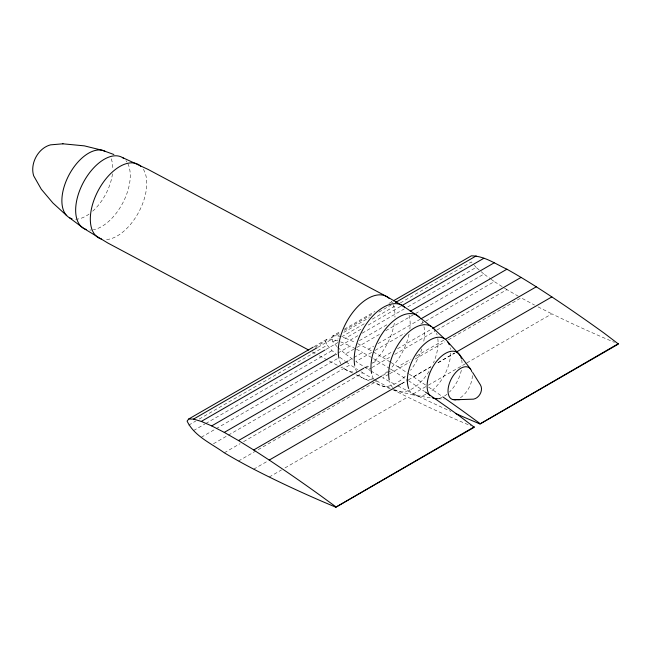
<?xml version="1.0" encoding="UTF-8"?>
<svg xmlns="http://www.w3.org/2000/svg" width="651" height="651" viewBox="0 0 651 651"><rect width="100%" height="100%" fill="white"/><g stroke="black" fill="none" stroke-linecap="round" stroke-linejoin="round"><path stroke-width="0.49" stroke-dasharray="3.25 2.44" d="M315.043 347.26L325.557 341.189L327.184 339.073L331.986 339.163L339.757 341.474M337.088 346.657L332.881 341.881L331.261 337.893L332.881 335.778L340.774 331.229M314.034 346.657L327.184 339.073M344.273 329.203L374.952 311.495M388.972 303.399L392.472 301.372M331.261 337.893L340.025 332.832M344.403 330.301L371.575 314.62M317.965 347.26L331.986 339.163M332.881 335.778L337.69 335.867L339.44 334.858M343.826 332.327L369.239 317.655M378.874 312.089L391.145 305.01M188.717 425.119L195.731 421.067M199.239 419.041L327.184 345.176L331.986 350.629L336.933 354.868M332.881 341.881L338.146 338.845M341.645 336.819L365.309 323.165M372.323 319.112L396.858 304.945M400.365 302.927L471.348 261.938L473.749 264.672M325.736 349.571L338.007 342.491M337.69 335.867L345.461 338.186L361.232 329.072M368.246 325.028L400.674 306.312M193.526 430.571L204.919 423.996M205.789 423.492L331.986 350.629M340.318 345.819L357.847 335.704M362.225 333.174L404.287 308.883M407.795 306.865L476.15 267.398L480.389 271.036M337.893 353.045L350.157 345.966L355.552 348.741M359.368 340.644L387.41 324.458M201.297 437.236L215.318 429.139M216.197 428.635L338.007 358.302M337.69 347.341L345.461 353.998L355.975 347.927M356.854 347.422L379.639 334.272M385.774 330.724L414.695 314.026M415.566 313.522L483.921 274.063L490.325 278.693M348.716 360.54L353.094 358.017M353.973 357.505L362.737 352.451L372.763 358.221M357.659 343.598L368.442 349.156L373.698 346.12M378.085 343.59L420.147 319.307M213.455 443.746L227.476 435.649M228.346 435.145L350.157 364.82L357.708 369.638M371.64 352.419L355.861 361.525L370.11 370.533M375.147 350.393L404.938 333.19M420.717 324.084L494.329 281.59L503.548 287.482M364.674 367.701L369.052 365.17M372.559 363.152L376.937 360.621L389.615 368.458M368.442 349.156L382.642 357.326L393.163 351.255M397.541 348.724L431.719 328.991M224.278 452.795L240.048 443.689M243.555 441.663L362.737 372.852L373.601 379.151M368.442 369.565L371.07 368.043M371.949 367.538L390.348 356.911M394.734 354.38L435.918 330.602M436.797 330.098L506.901 289.622L520.271 297.369M382.503 375.594L392.146 370.028L407.697 380.127M391.088 362.55L397.851 366.733L410.993 359.149M416.258 356.113L444.299 339.92M238.478 461.022L376.937 381.079L390.356 388.273M388.777 374.252L382.642 377.792L396.06 384.985M389.656 373.739L409.813 362.102M415.069 359.067L444.861 341.865M448.368 339.846L521.109 297.849L534.52 305.042M401.561 383.675L405.939 381.144M409.308 374.179L413.393 376.839L430.921 366.716M437.936 362.672L454.585 353.054M253.687 469.176L267.707 461.079M401.358 383.919L407.493 380.379M408.364 379.875L431.149 366.716M438.164 362.672L454.813 353.054M269.229 477.02L281.501 469.941M285.008 467.914L407.697 397.086L422.898 404.409A1578.545 911.384 60 0 0 460.078 421.246L471.055 425.917M397.851 385.945L413.393 393.79L427.422 385.693M428.293 385.189L465.978 363.437M466.857 362.924L551.861 313.847L567.062 321.179A1578.545 911.384 60 0 0 604.25 338.007L614.422 342.353M438.156 398.713L444.128 399.136M430.319 397.842L415.867 395.637L397.851 391.275L392.162 389.314L407.697 397.086M390.266 388.688L372.779 382.397M369.223 380.925L355.999 374.764M345.461 338.186L355.861 342.67M340.628 341.848L350.157 345.966M413.393 393.79L428.602 401.122A1578.545 911.384 60 0 0 450.891 411.383M352.484 373.031L340.888 367.091M538.043 306.873L551.861 313.847M356.447 349.205L362.737 352.451M337.291 365.219L328.316 360.508M312.22 351.931L315.8 353.843M319.372 355.747L327.42 360.036M373.601 358.701L376.937 360.621M370.948 371.013L379.305 375.855M374.431 379.631L376.937 381.079M382.642 357.326L390.25 362.029M390.454 368.979L392.146 370.028M504.387 288.019L506.901 289.622M361.061 371.786L362.737 372.852M397.851 366.733L408.486 373.65M413.393 376.839L426.999 385.986M408.494 380.672L422.898 390.356A1578.545 911.384 60 0 1 424.574 391.503M491.123 279.271L494.329 281.59M345.461 353.998L353.46 359.791M339.757 357.293L345.355 361.346M346.161 361.923L350.157 364.82M481.097 271.638L483.921 274.063M474.351 265.356L476.15 267.398M325.557 341.189L327.184 345.176M111.24 158.82A37.668 20.726 -61.9 0 1 112.786 170.017M112.452 173.85A37.668 20.726 -61.9 0 1 92.702 211.176M89.106 214.065A37.668 20.726 -61.9 0 1 75.093 219.224M125.969 160.634A40.378 22.224 -61.9 0 1 126.953 162.034M127.824 163.58A40.378 22.224 -61.9 0 1 122.893 202.738A40.378 22.224 -61.9 0 1 93.362 229.754M91.563 229.982A40.378 22.224 -61.9 0 1 89.822 230.031M143.342 169.301A41.729 22.964 -61.9 0 1 138.443 212.69A41.729 22.964 -61.9 0 1 104.966 239.576M391.544 301.332A41.949 23.086 -61.9 0 1 392.447 302.943M393.212 304.709A41.949 23.086 -61.9 0 1 394.945 317.175M394.311 323.205A41.949 23.086 -61.9 0 1 372.575 363.014M368.572 366.228A41.949 23.086 -61.9 0 1 364.527 368.775M352.964 371.973A41.949 23.086 -61.9 0 1 342.727 366.912M340.798 363.852A41.949 23.086 -61.9 0 1 339.049 358.823M409.048 315.271A41.387 22.777 -61.9 0 1 409.87 329.04M409.007 334.28A41.387 22.777 -61.9 0 1 390.633 368.458M387.41 371.485A41.387 22.777 -61.9 0 1 382.78 375M372.339 379.46A41.387 22.777 -61.9 0 1 357.594 373.332M356.699 371.745A41.387 22.777 -61.9 0 1 354.828 366.09M422.173 321.228A39.63 21.808 -61.9 0 1 422.898 322.896M423.972 326.639A39.63 21.808 -61.9 0 1 423.459 342.906M421.84 348.928A39.63 21.808 -61.9 0 1 410.553 370.264M405.256 376.237A39.63 21.808 -61.9 0 1 375.196 381.665M373.373 378.776A39.63 21.808 -61.9 0 1 372.046 375.301M436.536 333.32A36.546 20.108 -61.9 0 1 437.09 334.988M437.83 338.666A36.546 20.108 -61.9 0 1 433.46 362.908M429.05 371.371A36.546 20.108 -61.9 0 1 394.661 389.583M392.561 387.508A36.546 20.108 -61.9 0 1 389.656 381.641M450.118 347.772A31.989 17.601 -61.9 0 1 450.386 349.432M450.598 353.005A31.989 17.601 -61.9 0 1 430.466 391.666M425.844 394.376A31.989 17.601 -61.9 0 1 409.284 389.851M461.665 359.71A25.845 14.224 -61.9 0 1 462.007 365.463M461.331 370.313A25.845 14.224 -61.9 0 1 449.459 392.057M447.025 394.229A25.845 14.224 -61.9 0 1 444.535 396.011M442.053 397.362A25.845 14.224 -61.9 0 1 438.432 398.526M472.341 375.603A17.976 9.887 -61.9 0 1 458.426 398.851M428.602 387.068A1578.545 911.384 60 0 1 441.972 396.28"/><path stroke-width="0.98" d="M313.155 347.17L188.717 419.008L187.097 421.124C194.258 436.162 211.339 443.445 224.278 452.795C243.726 464.432 263.98 474.636 284.438 484.352A1578.545 911.384 60 0 0 321.618 501.18L335.826 507.21L474.286 427.268L460.078 416.461A1578.545 911.384 60 0 0 425.404 392.073M393.35 300.868L471.348 255.835C484.287 255.884 495.557 263.948 506.901 269.213C527.619 280.768 547.45 293.821 567.062 307.126A1578.545 911.384 60 0 1 604.25 333.231L618.45 344.037L479.99 423.98L465.782 417.95A1578.545 911.384 60 0 1 455.383 413.385M188.717 419.008L193.526 419.106L317.086 347.764M395.523 302.479L476.15 255.933M193.526 419.106L201.297 421.417L324.857 350.075M401.545 305.799L483.921 258.244M201.297 421.417L211.697 425.9L335.265 354.567M410.195 311.3L494.329 262.727M211.697 425.9L224.278 432.386L347.837 361.053M421.018 318.803L506.901 269.213M224.278 432.386L238.478 440.564L363.795 368.214M432.598 328.486L521.109 277.391M238.478 440.564L253.687 449.971L381.632 376.099M445.17 339.415L536.31 286.79M253.687 449.971L269.229 460.07L400.682 384.18M456.335 352.045L551.861 296.897M335.826 507.21L474.286 426.836M479.99 423.98L618.45 343.606M62.992 143.798L50.583 144.856C38.14 148.029 29.824 163.645 33.681 175.811L41.29 189.221L52.926 203.014L66.719 215.611M454.764 399.787L473.586 399.144C479.405 398.021 483.571 390.087 480.405 384.863L472.642 372.478M62.74 143.79L84.345 145.857L102.378 150.316L113.86 154.499M457.856 399.559L459.687 399.592L452.551 399.478M434.176 398.428L438.156 398.713M122.315 157.469L147.997 169.374L386.727 296.587L402.017 305.368L416.77 315.222L430.889 326.249M308.639 350.026L107.797 243.002L83.613 228.338L69.307 217.637M269.229 460.07L284.438 470.299A1578.545 911.384 60 0 1 321.618 496.404L335.826 506.779M479.99 423.541L465.782 413.173A1578.545 911.384 60 0 0 442.802 396.866M434.217 329.154L444.308 338.553M447.855 341.97L460.045 355.373L470.445 368.922M72.041 218.777A37.668 20.726 -61.9 0 1 68.152 176.608A37.668 20.726 -61.9 0 1 105.405 151.528M86.55 229.559A40.378 22.224 -61.9 0 1 83.035 183.061A40.378 22.224 -61.9 0 1 123.641 158.348M101.589 239.088A41.729 22.964 -61.9 0 1 98.651 189.726A41.729 22.964 -61.9 0 1 141.177 166.591M338.894 358.123A41.949 23.086 -61.9 0 1 354.909 309.721A41.949 23.086 -61.9 0 1 389.363 298.606M354.697 365.39A41.387 22.777 -61.9 0 1 370.932 317.973A41.387 22.777 -61.9 0 1 404.629 307.362M371.583 373.365A39.63 21.808 -61.9 0 1 386.71 327.632A39.63 21.808 -61.9 0 1 419.26 317.127M389.225 379.85A36.546 20.108 -61.9 0 1 404.8 335.843A36.546 20.108 -61.9 0 1 435.088 330.374M408.698 388.509A31.989 17.601 -61.9 0 1 421.474 346.959A31.989 17.601 -61.9 0 1 449.255 344.745M429.863 395.588A25.845 14.224 -61.9 0 1 437.366 360.353A25.845 14.224 -61.9 0 1 461.356 358.449M436.17 398.705A25.845 14.224 -61.9 0 1 432.199 397.623M455.912 399.665A17.976 9.887 -61.9 0 1 451.932 377.751A17.976 9.887 -61.9 0 1 471.853 371.786"/></g></svg>
